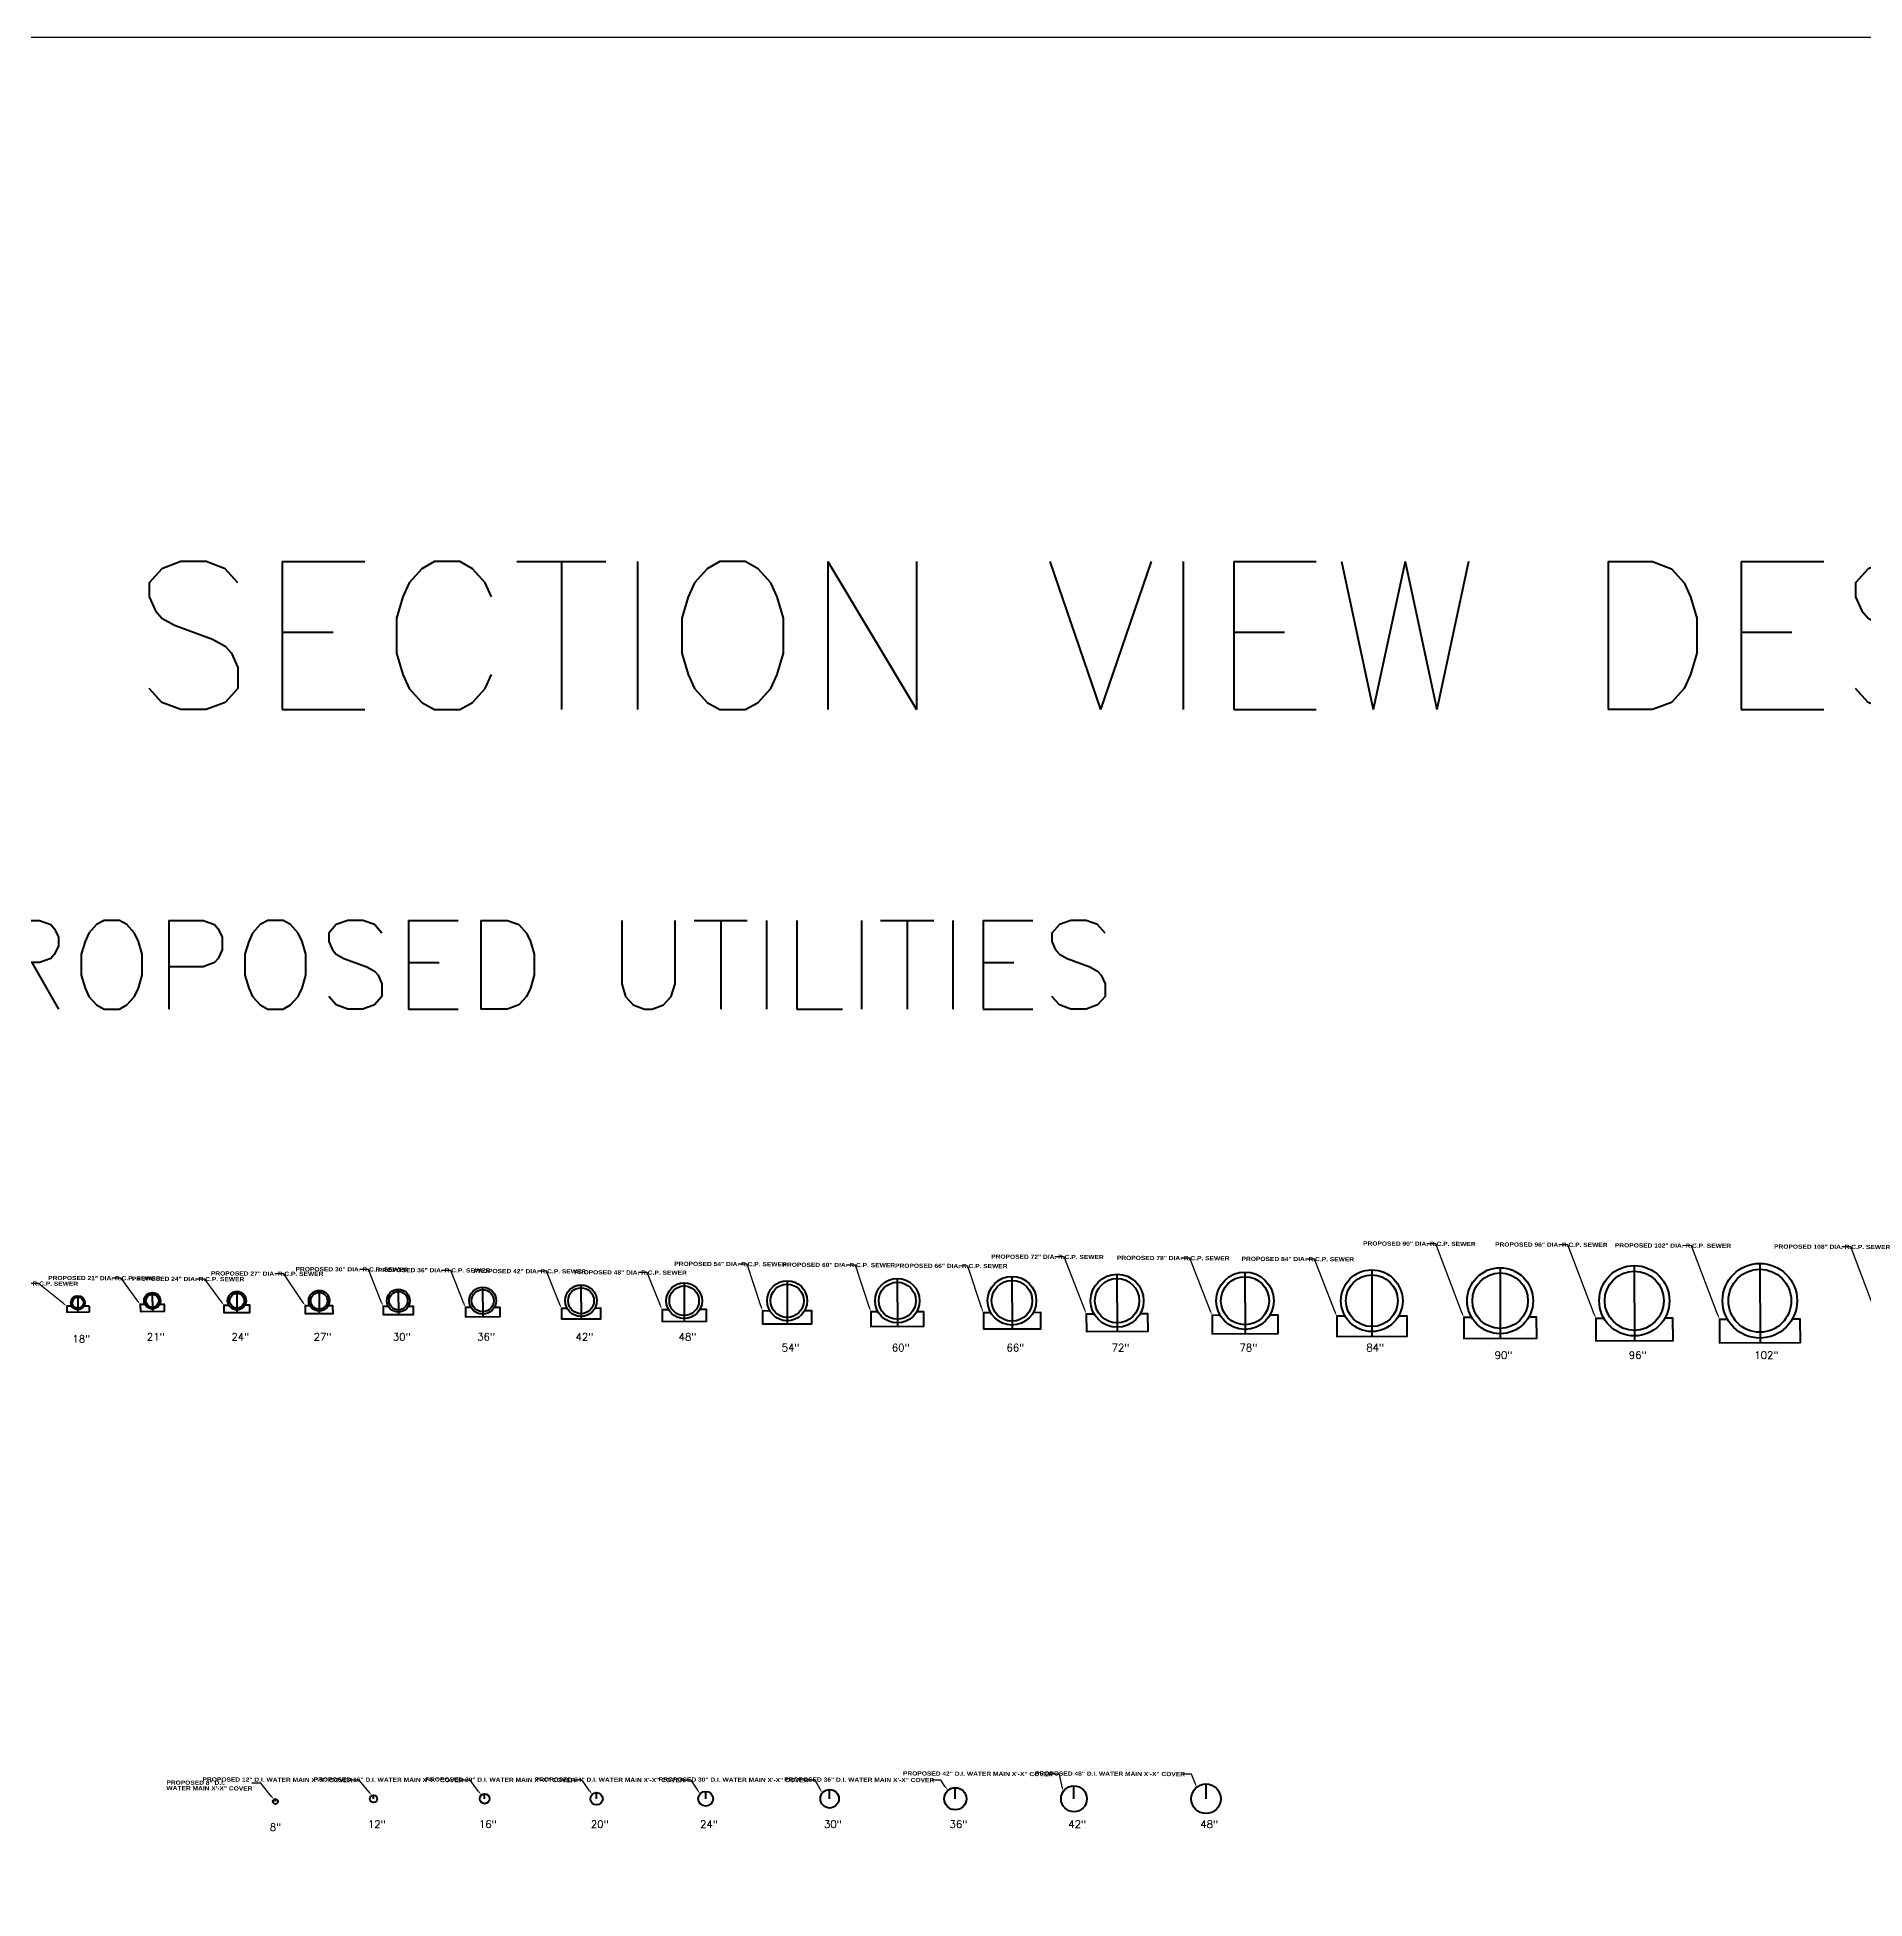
# Model space of a CAD drawing. Header units: feet. Extents: x 2209 to 2699904, y 6315 to 264949.
# Drawn here: x 2340.3 to 2587.2, y 6567 to 6818.5 of the extents above; entities that cross this region are included whole.
import ezdxf
from ezdxf import colors
from ezdxf.entities.mleader import LeaderData, LeaderLine
from ezdxf.math import Vec2, Vec3

# ---------------------------------------------------------------- set-up
doc = ezdxf.new("R2010")
doc.units = ezdxf.units.FT
doc.header["$MEASUREMENT"] = 0
doc.layers.add('C-ANNO', color=7, linetype='Continuous')
doc.layers.add('C-ANNO-MATC-PATT', color=7, linetype='Continuous')
for name, color, linetype, lineweight in [('C-PROP-SEWER-TEXT', 3, 'Continuous', 40), ('C-SSWR-PIPE', 52, 'Continuous', 70), ('C-WATR-PIPE', 5, 'Continuous', 70), ('C-WATR-TEXT', 7, 'Continuous', 40)]:
    doc.layers.add(name, color=color, linetype=linetype, lineweight=lineweight)
doc.styles.add('PWD-Prop', font='ariblk.ttf', dxfattribs={"height": 0.14})
doc.styles.get("Standard").update_dxf_attribs({"font": 'simplex.shx'})

msp = doc.modelspace()

# ---------------------------------------------------------------- linework, layer by layer
at = {"layer": 'C-ANNO-MATC-PATT', "flags": 128}
msp.add_lwpolyline([(2209, 6818.5), (3009, 6818.5), (3009, 6315.481), (2209, 6315.481)], close=True, dxfattribs=at)
at = {"layer": 'C-SSWR-PIPE', "flags": 128}
for points in [[(2556.051, 6652.541), (2556.092, 6642.416)], [(2573.012, 6652.833), (2573.055, 6642.125)], [(2413.735, 6649.916), (2413.754, 6645.336)], [(2427.67, 6650.208), (2427.691, 6645)], [(2441.588, 6650.499), (2441.611, 6644.665)], [(2456.471, 6650.791), (2456.497, 6644.333)], [(2471.961, 6651.083), (2471.99, 6644)], [(2486.166, 6651.374), (2486.197, 6643.666)], [(2503.448, 6651.666), (2503.482, 6643.333)], [(2520.584, 6651.961), (2520.62, 6642.996)], [(2537.924, 6652.249), (2537.962, 6642.708)], [(2345.751, 6648.474), (2345.76, 6646.224)], [(2355.809, 6648.895), (2355.819, 6646.357)], [(2367.237, 6649.041), (2367.248, 6646.211)], [(2378.344, 6649.187), (2378.357, 6646.065)], [(2389.051, 6649.333), (2389.065, 6645.92)], [(2400.449, 6649.621), (2400.465, 6645.631)], [(2344.915, 6647.054), (2344.257, 6647.051)], [(2344.257, 6647.051), (2344.26, 6646.218)], [(2347.26, 6646.23), (2344.26, 6646.218)], [(2347.257, 6647.063), (2346.599, 6647.061)], [(2347.257, 6647.063), (2347.26, 6646.23)], [(2354.84, 6647.27), (2354.19, 6647.267), (2354.194, 6646.35), (2357.444, 6646.364), (2357.44, 6647.28), (2356.791, 6647.278)], [(2366.16, 6647.165), (2365.495, 6647.162), (2365.498, 6646.204), (2368.998, 6646.218), (2368.995, 6647.177), (2368.329, 6647.174)], [(2377.136, 6647.102), (2376.477, 6647.099), (2376.482, 6646.058), (2380.232, 6646.073), (2380.227, 6647.115), (2379.569, 6647.112)], [(2387.736, 6646.997), (2387.019, 6646.995), (2387.024, 6645.911), (2391.107, 6645.928), (2391.102, 6647.011), (2390.386, 6647.008)], [(2398.873, 6646.875), (2398.125, 6646.872), (2398.13, 6645.622), (2402.8, 6645.641), (2402.795, 6646.891), (2402.048, 6646.888)], [(2411.894, 6646.745), (2411.083, 6646.742), (2411.089, 6645.325), (2416.419, 6645.347), (2416.413, 6646.764), (2415.602, 6646.76)], [(2425.592, 6646.574), (2424.685, 6646.571), (2424.691, 6644.987), (2430.691, 6645.012), (2430.685, 6646.595), (2429.777, 6646.591)], [(2439.271, 6646.407), (2438.269, 6646.403), (2438.276, 6644.653), (2444.946, 6644.677), (2444.939, 6646.43), (2443.938, 6646.426)], [(2453.891, 6646.281), (2452.906, 6646.277), (2452.914, 6644.318), (2460.08, 6644.347), (2460.072, 6646.306), (2459.087, 6646.302)], [(2469.119, 6646.155), (2468.106, 6646.151), (2468.115, 6643.984), (2475.865, 6644.015), (2475.856, 6646.182), (2474.844, 6646.178)], [(2483.087, 6645.984), (2482.023, 6645.979), (2482.032, 6643.649), (2490.362, 6643.683), (2490.353, 6646.013), (2489.289, 6646.009)], [(2500.128, 6645.819), (2499.013, 6645.815), (2499.024, 6643.315), (2507.94, 6643.351), (2507.93, 6645.851), (2506.815, 6645.846)], [(2516.999, 6645.69), (2515.859, 6645.685), (2515.87, 6642.977), (2525.37, 6643.015), (2525.359, 6645.724), (2524.22, 6645.719)], [(2534.102, 6645.525), (2533.034, 6645.521), (2533.046, 6642.688), (2542.879, 6642.728), (2542.867, 6645.561), (2541.799, 6645.556)], [(2551.967, 6645.4), (2550.872, 6645.395), (2550.884, 6642.395), (2561.301, 6642.437), (2561.288, 6645.437), (2560.194, 6645.433)], [(2568.664, 6645.274), (2567.584, 6645.27), (2567.597, 6642.103), (2578.513, 6642.147), (2578.5, 6645.314), (2577.42, 6645.309)]]:
    msp.add_lwpolyline(points, dxfattribs=at)
at = {"layer": 'C-SSWR-PIPE'}
for centre, radius in [((2556.071, 6647.791), 4.75), ((2573.032, 6647.791), 5.042), ((2413.744, 6647.791), 2.125), ((2427.68, 6647.791), 2.417), ((2441.599, 6647.791), 2.708), ((2441.599, 6647.791), 2.25), ((2456.483, 6647.791), 3), ((2456.483, 6647.791), 2.5), ((2471.975, 6647.791), 3.292), ((2471.975, 6647.791), 2.75), ((2486.181, 6647.791), 3.583), ((2486.181, 6647.791), 3), ((2503.464, 6647.791), 3.875), ((2503.464, 6647.791), 3.25), ((2520.601, 6647.791), 4.17), ((2520.601, 6647.791), 3.5), ((2537.942, 6647.791), 4.458), ((2537.942, 6647.791), 3.75), ((2556.071, 6647.791), 4), ((2573.032, 6647.791), 4.25), ((2345.755, 6647.516), 0.958), ((2345.755, 6647.516), 0.75), ((2355.813, 6647.791), 1.104), ((2355.813, 6647.791), 0.875), ((2367.242, 6647.791), 1.25), ((2367.242, 6647.791), 1), ((2378.35, 6647.791), 1.396), ((2378.35, 6647.791), 1.125), ((2389.058, 6647.791), 1.542), ((2389.058, 6647.791), 1.25), ((2400.457, 6647.791), 1.83), ((2400.457, 6647.791), 1.5), ((2413.744, 6647.791), 1.75), ((2427.68, 6647.791), 2)]:
    msp.add_circle(centre, radius, dxfattribs=at)
at = {"layer": 'C-WATR-PIPE', "flags": 128}
for points in [[(2464.31, 6580.5), (2464.31, 6582)], [(2480.354, 6580.5), (2480.354, 6582.25)], [(2498.195, 6580.5), (2498.195, 6582.5)], [(2372.446, 6580.121), (2372.446, 6580.454)], [(2385.709, 6580.5), (2385.709, 6581)], [(2400.718, 6580.5), (2400.718, 6581.165)], [(2415.837, 6580.5), (2415.837, 6581.335)], [(2430.594, 6580.5), (2430.594, 6581.5)], [(2447.335, 6580.5), (2447.335, 6581.75)]]:
    msp.add_lwpolyline(points, dxfattribs=at)
at = {"layer": 'C-WATR-PIPE'}
for centre, radius in [((2464.31, 6580.5), 1.5), ((2480.354, 6580.5), 1.75), ((2498.195, 6580.5), 2), ((2372.446, 6580.121), 0.333), ((2385.709, 6580.5), 0.5), ((2400.718, 6580.5), 0.665), ((2415.837, 6580.5), 0.835), ((2430.594, 6580.5), 1), ((2447.335, 6580.5), 1.25)]:
    msp.add_circle(centre, radius, dxfattribs=at)

# ---------------------------------------------------------------- texts
at = {"layer": 'C-ANNO'}
for s, height, p in [('SECTION VIEW DESIGN SYMBOLOGY', 20, (2352.802, 6727.65)), ('PROPOSED UTILITIES', 12, (2323.072, 6687.184)), ('18"', 1, (2345.017, 6642.136)), ('21"', 1, (2355.075, 6642.412)), ('24"', 1, (2366.504, 6642.412)), ('27"', 1, (2377.612, 6642.412)), ('30"', 1, (2388.32, 6642.412)), ('36"', 1, (2399.719, 6642.412)), ('42"', 1, (2413.006, 6642.412)), ('48"', 1, (2426.942, 6642.412)), ('54"', 1, (2440.861, 6640.949)), ('60"', 1, (2455.745, 6640.949)), ('66"', 1, (2471.237, 6640.949)), ('72"', 1, (2485.443, 6640.949)), ('78"', 1, (2502.726, 6640.949)), ('84"', 1, (2519.863, 6640.949)), ('90"', 1, (2537.204, 6639.95)), ('96"', 1, (2555.333, 6639.95)), ('102"', 1, (2572.294, 6639.95)), ('8"', 1, (2371.681, 6576.182)), ('12"', 1, (2384.944, 6576.561)), ('16"', 1, (2399.953, 6576.561)), ('20"', 1, (2415.072, 6576.561)), ('24"', 1, (2429.829, 6576.561)), ('30"', 1, (2446.57, 6576.561)), ('36"', 1, (2463.545, 6576.561)), ('42"', 1, (2479.589, 6576.561)), ('48"', 1, (2497.43, 6576.561))]:
    msp.add_text(s, height=height, dxfattribs=at).set_placement(p)

# ---------------------------------------------------------------- leaders
at = {"layer": 'C-PROP-SEWER-TEXT'}
ml = msp.add_multileader_mtext('Standard', dxfattribs=at)
ml.set_content('PROPOSED 90" DIA. R.C.P. SEWER', color=256, style='PWD-Prop')
ml.set_leader_properties(color=256)
ml.build(insert=Vec2(0, 0))
ml.multileader.update_dxf_attribs({"dogleg_length": 0.14, "arrow_head_size": 0.6, "scale": 4})
ctx = ml.context
ctx.base_point, ctx.scale, ctx.char_height, ctx.arrow_head_size, ctx.landing_gap_size, ctx.plane_origin, ctx.plane_x_axis, ctx.plane_y_axis = Vec3(2519.219, 6655.522), 4, 0.56, 0.6, 0.2, Vec3(2571.715, 6682.314), Vec3(0.9999899, -0.0044944), Vec3(0.0044944, 0.9999899)
notes = []
notes.append((ctx, [(1, (1, 1, 0), (2529.27, 6655.477), (-0.9999899, 0.0044944), 1.236, [(0, [(2533.034, 6645.521)], 0, [])])]))
ctx.mtext.insert, ctx.mtext.text_direction, ctx.mtext.rotation, ctx.mtext.width, ctx.mtext.line_spacing_factor, ctx.mtext.flow_direction = Vec3(2519.421, 6655.806), Vec3(0.9999899, -0.0044944), 6.2786909, 8.96708, 0.8, 5
ml = msp.add_multileader_mtext('Standard', dxfattribs=at)
ml.set_content('PROPOSED 96" DIA. R.C.P. SEWER', color=256, style='PWD-Prop')
ml.set_leader_properties(color=256)
ml.build(insert=Vec2(0, 0))
ml.multileader.update_dxf_attribs({"dogleg_length": 0.14, "arrow_head_size": 0.6, "scale": 4})
ctx = ml.context
ctx.base_point, ctx.scale, ctx.char_height, ctx.arrow_head_size, ctx.landing_gap_size, ctx.plane_origin, ctx.plane_x_axis, ctx.plane_y_axis = Vec3(2537.057, 6655.396), 4, 0.56, 0.6, 0.2, Vec3(2589.552, 6682.188), Vec3(0.9999899, -0.0044944), Vec3(0.0044944, 0.9999899)
notes.append((ctx, [(1, (1, 1, 0), (2547.108, 6655.351), (-0.9999899, 0.0044944), 1.236, [(0, [(2550.872, 6645.395)], 0, [])])]))
ctx.mtext.insert, ctx.mtext.text_direction, ctx.mtext.rotation, ctx.mtext.width, ctx.mtext.line_spacing_factor, ctx.mtext.flow_direction = Vec3(2537.258, 6655.68), Vec3(0.9999899, -0.0044944), 6.2786909, 8.96708, 0.8, 5
ml = msp.add_multileader_mtext('Standard', dxfattribs=at)
ml.set_content('PROPOSED 102" DIA. R.C.P. SEWER', color=256, style='PWD-Prop')
ml.set_leader_properties(color=256)
ml.build(insert=Vec2(0, 0))
ml.multileader.update_dxf_attribs({"dogleg_length": 0.14, "arrow_head_size": 0.6, "scale": 4})
ctx = ml.context
ctx.base_point, ctx.scale, ctx.char_height, ctx.arrow_head_size, ctx.landing_gap_size, ctx.plane_origin, ctx.plane_x_axis, ctx.plane_y_axis = Vec3(2553.247, 6655.273), 4, 0.56, 0.6, 0.2, Vec3(2606.264, 6682.063), Vec3(0.9999899, -0.0044944), Vec3(0.0044944, 0.9999899)
notes.append((ctx, [(1, (1, 1, 0), (2563.82, 6655.226), (-0.9999899, 0.0044944), 1.236, [(0, [(2567.584, 6645.27)], 0, [])])]))
ctx.mtext.insert, ctx.mtext.text_direction, ctx.mtext.rotation, ctx.mtext.width, ctx.mtext.line_spacing_factor, ctx.mtext.flow_direction = Vec3(2553.448, 6655.557), Vec3(0.9999899, -0.0044944), 6.2786909, 8.96708, 0.8, 5
ml = msp.add_multileader_mtext('Standard', dxfattribs=at)
ml.set_content('PROPOSED 108" DIA. R.C.P. SEWER', color=256, style='PWD-Prop')
ml.set_leader_properties(color=256)
ml.build(insert=Vec2(0, 0))
ml.multileader.update_dxf_attribs({"dogleg_length": 0.14, "arrow_head_size": 0.6, "scale": 4})
ctx = ml.context
ctx.base_point, ctx.scale, ctx.char_height, ctx.arrow_head_size, ctx.landing_gap_size, ctx.plane_origin, ctx.plane_x_axis, ctx.plane_y_axis = Vec3(2574.758, 6655.11), 4, 0.56, 0.6, 0.2, Vec3(2627.775, 6681.899), Vec3(0.9999899, -0.0044944), Vec3(0.0044944, 0.9999899)
notes.append((ctx, [(1, (1, 1, 0), (2585.331, 6655.062), (-0.9999899, 0.0044944), 1.236, [(0, [(2589.095, 6645.106)], 0, [])])]))
ctx.mtext.insert, ctx.mtext.text_direction, ctx.mtext.rotation, ctx.mtext.width, ctx.mtext.line_spacing_factor, ctx.mtext.flow_direction = Vec3(2574.96, 6655.394), Vec3(0.9999899, -0.0044944), 6.2786909, 8.96708, 0.8, 5
ml = msp.add_multileader_mtext('Standard', dxfattribs=at)
ml.set_content('PROPOSED 54" DIA. R.C.P. SEWER', color=256, style='PWD-Prop')
ml.set_leader_properties(color=256)
ml.build(insert=Vec2(0, 0))
ml.multileader.update_dxf_attribs({"dogleg_length": 0.14, "arrow_head_size": 0.6, "scale": 4})
ctx = ml.context
ctx.base_point, ctx.scale, ctx.char_height, ctx.arrow_head_size, ctx.landing_gap_size, ctx.plane_origin, ctx.plane_x_axis, ctx.plane_y_axis = Vec3(2426.14, 6652.778), 4, 0.56, 0.6, 0.2, Vec3(2476.95, 6683.196), Vec3(0.9999899, -0.0044944), Vec3(0.0044944, 0.9999899)
notes.append((ctx, [(1, (1, 1, 0), (2436.191, 6652.733), (-0.9999899, 0.0044944), 1.236, [(0, [(2438.269, 6646.403)], 0, [])])]))
ctx.mtext.insert, ctx.mtext.text_direction, ctx.mtext.rotation, ctx.mtext.width, ctx.mtext.line_spacing_factor, ctx.mtext.flow_direction = Vec3(2426.342, 6653.062), Vec3(0.9999899, -0.0044944), 6.2786909, 8.96708, 0.8, 5
ml = msp.add_multileader_mtext('Standard', dxfattribs=at)
ml.set_content('PROPOSED 60" DIA. R.C.P. SEWER', color=256, style='PWD-Prop')
ml.set_leader_properties(color=256)
ml.build(insert=Vec2(0, 0))
ml.multileader.update_dxf_attribs({"dogleg_length": 0.14, "arrow_head_size": 0.6, "scale": 4})
ctx = ml.context
ctx.base_point, ctx.scale, ctx.char_height, ctx.arrow_head_size, ctx.landing_gap_size, ctx.plane_origin, ctx.plane_x_axis, ctx.plane_y_axis = Vec3(2440.777, 6652.652), 4, 0.56, 0.6, 0.2, Vec3(2491.586, 6683.07), Vec3(0.9999899, -0.0044944), Vec3(0.0044944, 0.9999899)
notes.append((ctx, [(1, (1, 1, 0), (2450.828, 6652.607), (-0.9999899, 0.0044944), 1.236, [(0, [(2452.906, 6646.277)], 0, [])])]))
ctx.mtext.insert, ctx.mtext.text_direction, ctx.mtext.rotation, ctx.mtext.width, ctx.mtext.line_spacing_factor, ctx.mtext.flow_direction = Vec3(2440.978, 6652.936), Vec3(0.9999899, -0.0044944), 6.2786909, 8.96708, 0.8, 5
ml = msp.add_multileader_mtext('Standard', dxfattribs=at)
ml.set_content('PROPOSED 66" DIA. R.C.P. SEWER', color=256, style='PWD-Prop')
ml.set_leader_properties(color=256)
ml.build(insert=Vec2(0, 0))
ml.multileader.update_dxf_attribs({"dogleg_length": 0.14, "arrow_head_size": 0.6, "scale": 4})
ctx = ml.context
ctx.base_point, ctx.scale, ctx.char_height, ctx.arrow_head_size, ctx.landing_gap_size, ctx.plane_origin, ctx.plane_x_axis, ctx.plane_y_axis = Vec3(2455.977, 6652.526), 4, 0.56, 0.6, 0.2, Vec3(2506.787, 6682.944), Vec3(0.9999899, -0.0044944), Vec3(0.0044944, 0.9999899)
notes.append((ctx, [(1, (1, 1, 0), (2466.028, 6652.481), (-0.9999899, 0.0044944), 1.236, [(0, [(2468.106, 6646.151)], 0, [])])]))
ctx.mtext.insert, ctx.mtext.text_direction, ctx.mtext.rotation, ctx.mtext.width, ctx.mtext.line_spacing_factor, ctx.mtext.flow_direction = Vec3(2456.179, 6652.81), Vec3(0.9999899, -0.0044944), 6.2786909, 8.96708, 0.8, 5
ml = msp.add_multileader_mtext('Standard', dxfattribs=at)
ml.set_content('PROPOSED 72" DIA. R.C.P. SEWER', color=256, style='PWD-Prop')
ml.set_leader_properties(color=256)
ml.build(insert=Vec2(0, 0))
ml.multileader.update_dxf_attribs({"dogleg_length": 0.14, "arrow_head_size": 0.6, "scale": 4})
ctx = ml.context
ctx.base_point, ctx.scale, ctx.char_height, ctx.arrow_head_size, ctx.landing_gap_size, ctx.plane_origin, ctx.plane_x_axis, ctx.plane_y_axis = Vec3(2468.972, 6653.752), 4, 0.56, 0.6, 0.2, Vec3(2520.703, 6682.777), Vec3(0.9999899, -0.0044944), Vec3(0.0044944, 0.9999899)
notes.append((ctx, [(1, (1, 1, 0), (2479.023, 6653.707), (-0.9999899, 0.0044944), 1.236, [(0, [(2482.023, 6645.984)], 0, [])])]))
ctx.mtext.insert, ctx.mtext.text_direction, ctx.mtext.rotation, ctx.mtext.width, ctx.mtext.line_spacing_factor, ctx.mtext.flow_direction = Vec3(2469.174, 6654.036), Vec3(0.9999899, -0.0044944), 6.2786909, 8.96708, 0.8, 5
ml = msp.add_multileader_mtext('Standard', dxfattribs=at)
ml.set_content('PROPOSED 78" DIA. R.C.P. SEWER', color=256, style='PWD-Prop')
ml.set_leader_properties(color=256)
ml.build(insert=Vec2(0, 0))
ml.multileader.update_dxf_attribs({"dogleg_length": 0.14, "arrow_head_size": 0.6, "scale": 4})
ctx = ml.context
ctx.base_point, ctx.scale, ctx.char_height, ctx.arrow_head_size, ctx.landing_gap_size, ctx.plane_origin, ctx.plane_x_axis, ctx.plane_y_axis = Vec3(2485.963, 6653.588), 4, 0.56, 0.6, 0.2, Vec3(2537.694, 6682.612), Vec3(0.9999899, -0.0044944), Vec3(0.0044944, 0.9999899)
notes.append((ctx, [(1, (1, 1, 0), (2496.014, 6653.543), (-0.9999899, 0.0044944), 1.236, [(0, [(2499.013, 6645.819)], 0, [])])]))
ctx.mtext.insert, ctx.mtext.text_direction, ctx.mtext.rotation, ctx.mtext.width, ctx.mtext.line_spacing_factor, ctx.mtext.flow_direction = Vec3(2486.164, 6653.872), Vec3(0.9999899, -0.0044944), 6.2786909, 8.96708, 0.8, 5
ml = msp.add_multileader_mtext('Standard', dxfattribs=at)
ml.set_content('PROPOSED 84" DIA. R.C.P. SEWER', color=256, style='PWD-Prop')
ml.set_leader_properties(color=256)
ml.build(insert=Vec2(0, 0))
ml.multileader.update_dxf_attribs({"dogleg_length": 0.14, "arrow_head_size": 0.6, "scale": 4})
ctx = ml.context
ctx.base_point, ctx.scale, ctx.char_height, ctx.arrow_head_size, ctx.landing_gap_size, ctx.plane_origin, ctx.plane_x_axis, ctx.plane_y_axis = Vec3(2502.809, 6653.454), 4, 0.56, 0.6, 0.2, Vec3(2554.54, 6682.479), Vec3(0.9999899, -0.0044944), Vec3(0.0044944, 0.9999899)
notes.append((ctx, [(1, (1, 1, 0), (2512.859, 6653.409), (-0.9999899, 0.0044944), 1.236, [(0, [(2515.859, 6645.685)], 0, [])])]))
ctx.mtext.insert, ctx.mtext.text_direction, ctx.mtext.rotation, ctx.mtext.width, ctx.mtext.line_spacing_factor, ctx.mtext.flow_direction = Vec3(2503.01, 6653.738), Vec3(0.9999899, -0.0044944), 6.2786909, 8.96708, 0.8, 5
ml = msp.add_multileader_mtext('Standard', dxfattribs=at)
ml.set_content('PROPOSED 18" DIA. R.C.P. SEWER', color=256, style='PWD-Prop')
ml.set_leader_properties(color=256)
ml.build(insert=Vec2(0, 0))
ml.multileader.update_dxf_attribs({"dogleg_length": 0.14, "arrow_head_size": 0.6, "scale": 4})
ctx = ml.context
ctx.base_point, ctx.scale, ctx.char_height, ctx.arrow_head_size, ctx.landing_gap_size, ctx.plane_origin, ctx.plane_x_axis, ctx.plane_y_axis = Vec3(2330.392, 6650.154), 4, 0.56, 0.6, 0.2, Vec3(2382.938, 6683.845), Vec3(0.9999899, -0.0044944), Vec3(0.0044944, 0.9999899)
notes.append((ctx, [(1, (1, 1, 0), (2340.443, 6650.109), (-0.9999899, 0.0044944), 1.236, [(0, [(2344.257, 6647.051)], 0, [])])]))
ctx.mtext.insert, ctx.mtext.text_direction, ctx.mtext.rotation, ctx.mtext.width, ctx.mtext.line_spacing_factor, ctx.mtext.flow_direction = Vec3(2330.593, 6650.438), Vec3(0.9999899, -0.0044944), 6.2786909, 8.96708, 0.8, 5
ml = msp.add_multileader_mtext('Standard', dxfattribs=at)
ml.set_content('PROPOSED 21" DIA. R.C.P. SEWER', color=256, style='PWD-Prop')
ml.set_leader_properties(color=256)
ml.build(insert=Vec2(0, 0))
ml.multileader.update_dxf_attribs({"dogleg_length": 0.14, "arrow_head_size": 0.6, "scale": 4})
ctx = ml.context
ctx.base_point, ctx.scale, ctx.char_height, ctx.arrow_head_size, ctx.landing_gap_size, ctx.plane_origin, ctx.plane_x_axis, ctx.plane_y_axis = Vec3(2341.535, 6650.871), 4, 0.56, 0.6, 0.2, Vec3(2392.871, 6684.06), Vec3(0.9999899, -0.0044944), Vec3(0.0044944, 0.9999899)
notes.append((ctx, [(1, (1, 1, 0), (2351.586, 6650.826), (-0.9999899, 0.0044944), 1.236, [(0, [(2354.19, 6647.267)], 0, [])])]))
ctx.mtext.insert, ctx.mtext.text_direction, ctx.mtext.rotation, ctx.mtext.width, ctx.mtext.line_spacing_factor, ctx.mtext.flow_direction = Vec3(2341.737, 6651.155), Vec3(0.9999899, -0.0044944), 6.2786909, 8.96708, 0.8, 5
ml = msp.add_multileader_mtext('Standard', dxfattribs=at)
ml.set_content('PROPOSED 24" DIA. R.C.P. SEWER', color=256, style='PWD-Prop')
ml.set_leader_properties(color=256)
ml.build(insert=Vec2(0, 0))
ml.multileader.update_dxf_attribs({"dogleg_length": 0.14, "arrow_head_size": 0.6, "scale": 4})
ctx = ml.context
ctx.base_point, ctx.scale, ctx.char_height, ctx.arrow_head_size, ctx.landing_gap_size, ctx.plane_origin, ctx.plane_x_axis, ctx.plane_y_axis = Vec3(2352.839, 6650.766), 4, 0.56, 0.6, 0.2, Vec3(2404.175, 6683.956), Vec3(0.9999899, -0.0044944), Vec3(0.0044944, 0.9999899)
notes.append((ctx, [(1, (1, 1, 0), (2362.89, 6650.721), (-0.9999899, 0.0044944), 1.236, [(0, [(2365.495, 6647.162)], 0, [])])]))
ctx.mtext.insert, ctx.mtext.text_direction, ctx.mtext.rotation, ctx.mtext.width, ctx.mtext.line_spacing_factor, ctx.mtext.flow_direction = Vec3(2353.041, 6651.05), Vec3(0.9999899, -0.0044944), 6.2786909, 8.96708, 0.8, 5
ml = msp.add_multileader_mtext('Standard', dxfattribs=at)
ml.set_content('PROPOSED 27" DIA. R.C.P. SEWER', color=256, style='PWD-Prop')
ml.set_leader_properties(color=256)
ml.build(insert=Vec2(0, 0))
ml.multileader.update_dxf_attribs({"dogleg_length": 0.14, "arrow_head_size": 0.6, "scale": 4})
ctx = ml.context
ctx.base_point, ctx.scale, ctx.char_height, ctx.arrow_head_size, ctx.landing_gap_size, ctx.plane_origin, ctx.plane_x_axis, ctx.plane_y_axis = Vec3(2363.533, 6651.479), 4, 0.56, 0.6, 0.2, Vec3(2415.158, 6683.893), Vec3(0.9999899, -0.0044944), Vec3(0.0044944, 0.9999899)
notes.append((ctx, [(1, (1, 1, 0), (2373.583, 6651.434), (-0.9999899, 0.0044944), 1.236, [(0, [(2376.477, 6647.099)], 0, [])])]))
ctx.mtext.insert, ctx.mtext.text_direction, ctx.mtext.rotation, ctx.mtext.width, ctx.mtext.line_spacing_factor, ctx.mtext.flow_direction = Vec3(2363.734, 6651.763), Vec3(0.9999899, -0.0044944), 6.2786909, 8.96708, 0.8, 5
ml = msp.add_multileader_mtext('Standard', dxfattribs=at)
ml.set_content('PROPOSED 30" DIA. R.C.P. SEWER', color=256, style='PWD-Prop')
ml.set_leader_properties(color=256)
ml.build(insert=Vec2(0, 0))
ml.multileader.update_dxf_attribs({"dogleg_length": 0.14, "arrow_head_size": 0.6, "scale": 4})
ctx = ml.context
ctx.base_point, ctx.scale, ctx.char_height, ctx.arrow_head_size, ctx.landing_gap_size, ctx.plane_origin, ctx.plane_x_axis, ctx.plane_y_axis = Vec3(2374.976, 6652.06), 4, 0.56, 0.6, 0.2, Vec3(2425.7, 6683.788), Vec3(0.9999899, -0.0044944), Vec3(0.0044944, 0.9999899)
notes.append((ctx, [(1, (1, 1, 0), (2385.026, 6652.015), (-0.9999899, 0.0044944), 1.236, [(0, [(2387.019, 6646.995)], 0, [])])]))
ctx.mtext.insert, ctx.mtext.text_direction, ctx.mtext.rotation, ctx.mtext.width, ctx.mtext.line_spacing_factor, ctx.mtext.flow_direction = Vec3(2375.177, 6652.344), Vec3(0.9999899, -0.0044944), 6.2786909, 8.96708, 0.8, 5
ml = msp.add_multileader_mtext('Standard', dxfattribs=at)
ml.set_content('PROPOSED 36" DIA. R.C.P. SEWER', color=256, style='PWD-Prop')
ml.set_leader_properties(color=256)
ml.build(insert=Vec2(0, 0))
ml.multileader.update_dxf_attribs({"dogleg_length": 0.14, "arrow_head_size": 0.6, "scale": 4})
ctx = ml.context
ctx.base_point, ctx.scale, ctx.char_height, ctx.arrow_head_size, ctx.landing_gap_size, ctx.plane_origin, ctx.plane_x_axis, ctx.plane_y_axis = Vec3(2386.082, 6651.938), 4, 0.56, 0.6, 0.2, Vec3(2436.806, 6683.665), Vec3(0.9999899, -0.0044944), Vec3(0.0044944, 0.9999899)
notes.append((ctx, [(1, (1, 1, 0), (2396.133, 6651.892), (-0.9999899, 0.0044944), 1.236, [(0, [(2398.125, 6646.872)], 0, [])])]))
ctx.mtext.insert, ctx.mtext.text_direction, ctx.mtext.rotation, ctx.mtext.width, ctx.mtext.line_spacing_factor, ctx.mtext.flow_direction = Vec3(2386.283, 6652.222), Vec3(0.9999899, -0.0044944), 6.2786909, 8.96708, 0.8, 5
ml = msp.add_multileader_mtext('Standard', dxfattribs=at)
ml.set_content('PROPOSED 42" DIA. R.C.P. SEWER', color=256, style='PWD-Prop')
ml.set_leader_properties(color=256)
ml.build(insert=Vec2(0, 0))
ml.multileader.update_dxf_attribs({"dogleg_length": 0.14, "arrow_head_size": 0.6, "scale": 4})
ctx = ml.context
ctx.base_point, ctx.scale, ctx.char_height, ctx.arrow_head_size, ctx.landing_gap_size, ctx.plane_origin, ctx.plane_x_axis, ctx.plane_y_axis = Vec3(2399.04, 6651.808), 4, 0.56, 0.6, 0.2, Vec3(2449.764, 6683.535), Vec3(0.9999899, -0.0044944), Vec3(0.0044944, 0.9999899)
notes.append((ctx, [(1, (1, 1, 0), (2409.09, 6651.763), (-0.9999899, 0.0044944), 1.236, [(0, [(2411.083, 6646.742)], 0, [])])]))
ctx.mtext.insert, ctx.mtext.text_direction, ctx.mtext.rotation, ctx.mtext.width, ctx.mtext.line_spacing_factor, ctx.mtext.flow_direction = Vec3(2399.241, 6652.092), Vec3(0.9999899, -0.0044944), 6.2786909, 8.96708, 0.8, 5
ml = msp.add_multileader_mtext('Standard', dxfattribs=at)
ml.set_content('PROPOSED 48" DIA. R.C.P. SEWER', color=256, style='PWD-Prop')
ml.set_leader_properties(color=256)
ml.build(insert=Vec2(0, 0))
ml.multileader.update_dxf_attribs({"dogleg_length": 0.14, "arrow_head_size": 0.6, "scale": 4})
ctx = ml.context
ctx.base_point, ctx.scale, ctx.char_height, ctx.arrow_head_size, ctx.landing_gap_size, ctx.plane_origin, ctx.plane_x_axis, ctx.plane_y_axis = Vec3(2412.641, 6651.637), 4, 0.56, 0.6, 0.2, Vec3(2463.365, 6683.364), Vec3(0.9999899, -0.0044944), Vec3(0.0044944, 0.9999899)
notes.append((ctx, [(1, (1, 1, 0), (2422.692, 6651.591), (-0.9999899, 0.0044944), 1.236, [(0, [(2424.685, 6646.571)], 0, [])])]))
ctx.mtext.insert, ctx.mtext.text_direction, ctx.mtext.rotation, ctx.mtext.width, ctx.mtext.line_spacing_factor, ctx.mtext.flow_direction = Vec3(2412.842, 6651.92), Vec3(0.9999899, -0.0044944), 6.2786909, 8.96708, 0.8, 5
at = {"layer": 'C-WATR-TEXT'}
ml = msp.add_multileader_mtext('Standard', dxfattribs=at)
ml.set_content('PROPOSED 8" D.I. ^JWATER MAIN X\'-X" COVER', color=256, style='PWD-Prop')
ml.set_leader_properties(color=256)
ml.build(insert=Vec2(0, 0))
ml.multileader.update_dxf_attribs({"dogleg_length": 0.14, "arrow_head_size": 0.6, "scale": 4})
ctx = ml.context
ctx.base_point, ctx.scale, ctx.char_height, ctx.arrow_head_size, ctx.landing_gap_size, ctx.plane_origin, ctx.plane_x_axis, ctx.plane_y_axis = Vec3(2357.517, 6582.696), 4, 0.56, 0.6, 0.2, Vec3(2336.363, 6610.658), Vec3(0.9999853, -0.0054305), Vec3(0.0054305, 0.9999853)
notes.append((ctx, [(1, (1, 1, 0), (2370.498, 6582.625), (-0.9999853, 0.0054305), 1.236, [(0, [(2372.248, 6580.39)], 0, [])])]))
ctx.mtext.insert, ctx.mtext.text_direction, ctx.mtext.rotation, ctx.mtext.width, ctx.mtext.line_spacing_factor, ctx.mtext.flow_direction = Vec3(2357.719, 6582.979), Vec3(0.9999853, -0.0054305), 6.2777548, 60.78865, 0.8, 5
ml = msp.add_multileader_mtext('Standard', dxfattribs=at)
ml.set_content('PROPOSED 12" D.I. WATER MAIN X\'-X" COVER', color=256, style='PWD-Prop')
ml.set_leader_properties(color=256)
ml.build(insert=Vec2(0, 0))
ml.multileader.update_dxf_attribs({"dogleg_length": 0.14, "arrow_head_size": 0.6, "scale": 4})
ctx = ml.context
ctx.base_point, ctx.scale, ctx.char_height, ctx.arrow_head_size, ctx.landing_gap_size, ctx.plane_origin, ctx.plane_x_axis, ctx.plane_y_axis = Vec3(2362.406, 6583.12), 4, 0.56, 0.6, 0.2, Vec3(2349.627, 6611.036), Vec3(0.9999853, -0.0054305), Vec3(0.0054305, 0.9999853)
notes.append((ctx, [(1, (1, 1, 0), (2383.762, 6583.004), (-0.9999853, 0.0054305), 1.236, [(0, [(2385.499, 6580.953)], 0, [])])]))
ctx.mtext.insert, ctx.mtext.text_direction, ctx.mtext.rotation, ctx.mtext.width, ctx.mtext.line_spacing_factor, ctx.mtext.flow_direction = Vec3(2362.607, 6583.404), Vec3(0.9999853, -0.0054305), 6.2777548, 56.77571, 0.8, 5
ml = msp.add_multileader_mtext('Standard', dxfattribs=at)
ml.set_content('PROPOSED 16" D.I. WATER MAIN X\'-X" COVER', color=256, style='PWD-Prop')
ml.set_leader_properties(color=256)
ml.build(insert=Vec2(0, 0))
ml.multileader.update_dxf_attribs({"dogleg_length": 0.14, "arrow_head_size": 0.6, "scale": 4})
ctx = ml.context
ctx.base_point, ctx.scale, ctx.char_height, ctx.arrow_head_size, ctx.landing_gap_size, ctx.plane_origin, ctx.plane_x_axis, ctx.plane_y_axis = Vec3(2377.414, 6583.12), 4, 0.56, 0.6, 0.2, Vec3(2364.635, 6611.036), Vec3(0.9999853, -0.0054305), Vec3(0.0054305, 0.9999853)
notes.append((ctx, [(1, (1, 1, 0), (2398.77, 6583.004), (-0.9999853, 0.0054305), 1.236, [(0, [(2400.267, 6580.989)], 0, [])])]))
ctx.mtext.insert, ctx.mtext.text_direction, ctx.mtext.rotation, ctx.mtext.width, ctx.mtext.line_spacing_factor, ctx.mtext.flow_direction = Vec3(2377.616, 6583.404), Vec3(0.9999853, -0.0054305), 6.2777548, 57.0326, 0.8, 5
ml = msp.add_multileader_mtext('Standard', dxfattribs=at)
ml.set_content('PROPOSED 20" D.I. WATER MAIN X\'-X" COVER', color=256, style='PWD-Prop')
ml.set_leader_properties(color=256)
ml.build(insert=Vec2(0, 0))
ml.multileader.update_dxf_attribs({"dogleg_length": 0.14, "arrow_head_size": 0.6, "scale": 4})
ctx = ml.context
ctx.base_point, ctx.scale, ctx.char_height, ctx.arrow_head_size, ctx.landing_gap_size, ctx.plane_origin, ctx.plane_x_axis, ctx.plane_y_axis = Vec3(2392.534, 6583.12), 4, 0.56, 0.6, 0.2, Vec3(2379.754, 6611.036), Vec3(0.9999853, -0.0054305), Vec3(0.0054305, 0.9999853)
notes.append((ctx, [(1, (1, 1, 0), (2413.889, 6583.004), (-0.9999853, 0.0054305), 1.236, [(0, [(2415.254, 6581.097)], 0, [])])]))
ctx.mtext.insert, ctx.mtext.text_direction, ctx.mtext.rotation, ctx.mtext.width, ctx.mtext.line_spacing_factor, ctx.mtext.flow_direction = Vec3(2392.735, 6583.404), Vec3(0.9999853, -0.0054305), 6.2777548, 57.43985, 0.8, 5
ml = msp.add_multileader_mtext('Standard', dxfattribs=at)
ml.set_content('PROPOSED 24" D.I. WATER MAIN X\'-X" COVER', color=256, style='PWD-Prop')
ml.set_leader_properties(color=256)
ml.build(insert=Vec2(0, 0))
ml.multileader.update_dxf_attribs({"dogleg_length": 0.14, "arrow_head_size": 0.6, "scale": 4})
ctx = ml.context
ctx.base_point, ctx.scale, ctx.char_height, ctx.arrow_head_size, ctx.landing_gap_size, ctx.plane_origin, ctx.plane_x_axis, ctx.plane_y_axis = Vec3(2407.29, 6583.12), 4, 0.56, 0.6, 0.2, Vec3(2394.511, 6611.036), Vec3(0.9999853, -0.0054305), Vec3(0.0054305, 0.9999853)
notes.append((ctx, [(1, (1, 1, 0), (2428.646, 6583.004), (-0.9999853, 0.0054305), 1.236, [(0, [(2429.829, 6581.144)], 0, [])])]))
ctx.mtext.insert, ctx.mtext.text_direction, ctx.mtext.rotation, ctx.mtext.width, ctx.mtext.line_spacing_factor, ctx.mtext.flow_direction = Vec3(2407.492, 6583.404), Vec3(0.9999853, -0.0054305), 6.2777548, 57.00822, 0.8, 5
ml = msp.add_multileader_mtext('Standard', dxfattribs=at)
ml.set_content('PROPOSED 30" D.I. WATER MAIN X\'-X" COVER', color=256, style='PWD-Prop')
ml.set_leader_properties(color=256)
ml.build(insert=Vec2(0, 0))
ml.multileader.update_dxf_attribs({"dogleg_length": 0.14, "arrow_head_size": 0.6, "scale": 4})
ctx = ml.context
ctx.base_point, ctx.scale, ctx.char_height, ctx.arrow_head_size, ctx.landing_gap_size, ctx.plane_origin, ctx.plane_x_axis, ctx.plane_y_axis = Vec3(2424.032, 6583.12), 4, 0.56, 0.6, 0.2, Vec3(2411.253, 6611.036), Vec3(0.9999853, -0.0054305), Vec3(0.0054305, 0.9999853)
notes.append((ctx, [(1, (1, 1, 0), (2445.388, 6583.004), (-0.9999853, 0.0054305), 1.236, [(0, [(2446.34, 6581.256)], 0, [])])]))
ctx.mtext.insert, ctx.mtext.text_direction, ctx.mtext.rotation, ctx.mtext.width, ctx.mtext.line_spacing_factor, ctx.mtext.flow_direction = Vec3(2424.234, 6583.404), Vec3(0.9999853, -0.0054305), 6.2777548, 56.59184, 0.8, 5
ml = msp.add_multileader_mtext('Standard', dxfattribs=at)
ml.set_content('PROPOSED 36" D.I. WATER MAIN X\'-X" COVER', color=256, style='PWD-Prop')
ml.set_leader_properties(color=256)
ml.build(insert=Vec2(0, 0))
ml.multileader.update_dxf_attribs({"dogleg_length": 0.14, "arrow_head_size": 0.6, "scale": 4})
ctx = ml.context
ctx.base_point, ctx.scale, ctx.char_height, ctx.arrow_head_size, ctx.landing_gap_size, ctx.plane_origin, ctx.plane_x_axis, ctx.plane_y_axis = Vec3(2441.007, 6583.12), 4, 0.56, 0.6, 0.2, Vec3(2428.228, 6611.036), Vec3(0.9999853, -0.0054305), Vec3(0.0054305, 0.9999853)
notes.append((ctx, [(1, (1, 1, 0), (2462.363, 6583.004), (-0.9999853, 0.0054305), 1.236, [(0, [(2463.305, 6581.613)], 0, [])])]))
ctx.mtext.insert, ctx.mtext.text_direction, ctx.mtext.rotation, ctx.mtext.width, ctx.mtext.line_spacing_factor, ctx.mtext.flow_direction = Vec3(2441.208, 6583.404), Vec3(0.9999853, -0.0054305), 6.2777548, 56.95461, 0.8, 5
ml = msp.add_multileader_mtext('Standard', dxfattribs=at)
ml.set_content('PROPOSED 42" D.I. WATER MAIN X\'-X" COVER', color=256, style='PWD-Prop')
ml.set_leader_properties(color=256)
ml.build(insert=Vec2(0, 0))
ml.multileader.update_dxf_attribs({"dogleg_length": 0.14, "arrow_head_size": 0.6, "scale": 4})
ctx = ml.context
ctx.base_point, ctx.scale, ctx.char_height, ctx.arrow_head_size, ctx.landing_gap_size, ctx.plane_origin, ctx.plane_x_axis, ctx.plane_y_axis = Vec3(2457.051, 6583.932), 4, 0.56, 0.6, 0.2, Vec3(2444.271, 6611.036), Vec3(0.9999853, -0.0054305), Vec3(0.0054305, 0.9999853)
notes.append((ctx, [(1, (1, 1, 0), (2478.406, 6583.816), (-0.9999853, 0.0054305), 1.236, [(0, [(2478.899, 6581.473)], 0, [])])]))
ctx.mtext.insert, ctx.mtext.text_direction, ctx.mtext.rotation, ctx.mtext.width, ctx.mtext.line_spacing_factor, ctx.mtext.flow_direction = Vec3(2457.252, 6584.215), Vec3(0.9999853, -0.0054305), 6.2777548, 56.66303, 0.8, 5
ml = msp.add_multileader_mtext('Standard', dxfattribs=at)
ml.set_content('PROPOSED 48" D.I. WATER MAIN X\'-X" COVER', color=256, style='PWD-Prop')
ml.set_leader_properties(color=256)
ml.build(insert=Vec2(0, 0))
ml.multileader.update_dxf_attribs({"dogleg_length": 0.14, "arrow_head_size": 0.6, "scale": 4})
ctx = ml.context
ctx.base_point, ctx.scale, ctx.char_height, ctx.arrow_head_size, ctx.landing_gap_size, ctx.plane_origin, ctx.plane_x_axis, ctx.plane_y_axis = Vec3(2474.892, 6583.932), 4, 0.56, 0.6, 0.2, Vec3(2462.112, 6611.036), Vec3(0.9999853, -0.0054305), Vec3(0.0054305, 0.9999853)
notes.append((ctx, [(1, (1, 1, 0), (2496.247, 6583.816), (-0.9999853, 0.0054305), 1.236, [(0, [(2496.936, 6582.054)], 0, [])])]))
ctx.mtext.insert, ctx.mtext.text_direction, ctx.mtext.rotation, ctx.mtext.width, ctx.mtext.line_spacing_factor, ctx.mtext.flow_direction = Vec3(2475.093, 6584.215), Vec3(0.9999853, -0.0054305), 6.2777548, 57.11263, 0.8, 5
for ctx, leaders in notes:
    for number, flags, end, landing, length, lines in leaders:
        leader = LeaderData()
        leader.index, (leader.has_last_leader_line, leader.has_dogleg_vector, leader.attachment_direction) = number, flags
        leader.last_leader_point, leader.dogleg_vector, leader.dogleg_length = Vec3(end), Vec3(landing), length
        for number, points, colour, breaks in lines:
            line = LeaderLine()
            line.index, line.vertices, line.color, line.breaks = number, Vec3.list(points), colors.encode_raw_color(colour), breaks
            leader.lines.append(line)
        ctx.leaders.append(leader)

doc.saveas('drawing.dxf')
